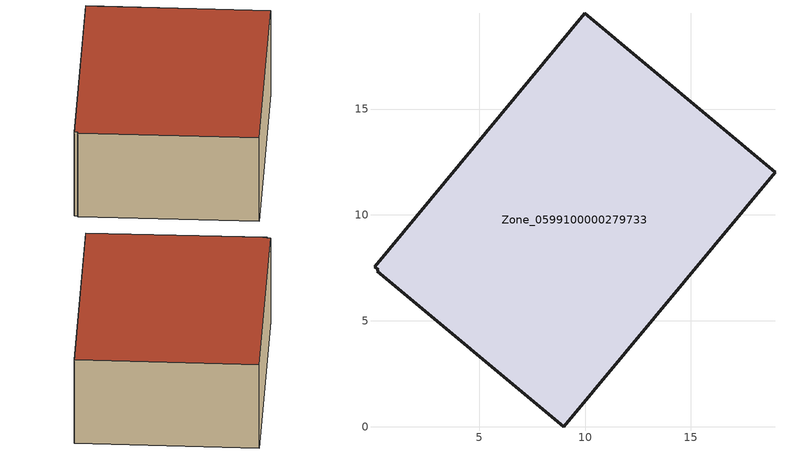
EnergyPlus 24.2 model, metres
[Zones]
Zone_0599100000279733
 floor ground (C_G): 0.05,7.55 9.99,19.52 18.97,12.02 8.99,0 0.17,7.34 0.22,7.41 z0
 wall outside (C_F): 18.97,12.02 9.99,19.52 0.05,7.55 0.22,7.41 0.17,7.34 8.99,0 18.97,12.02 z0:6.14
 roof outside (C_R): 9.99,19.52 0.05,7.55 0.22,7.41 0.17,7.34 8.99,0 18.97,12.02 z6.14
[BUILDING]
Pand.0599100000279733: North Axis=0; Terrain=City; Loads Convergence Tolerance Value=0.04; Temperature Convergence Tolerance Value=0.4; Solar Distribution=FullExterior; Maximum Number of Warmup Days=25; Minimum Number of Warmup Days=1
[Site:Location]
Rotterdam.The.Hague.AP_ZH_NLD Design_Conditions: Latitude=51.96; Longitude=4.45; Time Zone=1; Elevation=-4.5
[SITE:GROUNDTEMPERATURE:BUILDINGSURFACE]
18, 18, 18, 18, 18, 18, 18, 18, 18, 18, 18, 18
[MATERIAL] Thermal Absorptance=0.9; Solar Absorptance=0.7; Visible Absorptance=0.7
Name | Roughness | Thickness | Conductivity | Density | Specific Heat
G.D.1975-1991 | MediumSmooth | 0.15 | 0.288461 | 540 | 1210
F.D.1975-1991 | Rough | 0.3 | 0.230769 | 1920 | 840
R.D.1975-1991 | MediumRough | 0.2 | 0.153846 | 1500 | 1000
[CONSTRUCTION]
C_G: G.D.1975-1991
C_F: F.D.1975-1991
C_R: R.D.1975-1991
[ZONE]
Zone_0599100000279733: Type=1; Multiplier=1; Ceiling Height=Autocalculate; Volume=Autocalculate; Floor Area=autocalculate; Part of Total Floor Area=Yes
[ZONEINFILTRATION:DESIGNFLOWRATE]
Infil_Zone_0599100000279733: Zone or ZoneList or Space or SpaceList=Zone_0599100000279733; Schedule=AlwaysOn; Design Flow Rate Calculation Method=Flow/Area; Flow Rate per Floor Area=0.0042; Constant Term Coefficient=1; Temperature Term Coefficient=0; Velocity Term Coefficient=0; Velocity Squared Term Coefficient=0
[HVACTEMPLATE:ZONE:IDEALLOADSAIRSYSTEM]
Zone_0599100000279733: Maximum Heating Supply Air Temperature=50; Minimum Cooling Supply Air Temperature=13; Maximum Heating Supply Air Humidity Ratio=0.0156; Minimum Cooling Supply Air Humidity Ratio=0.0077; Heating Limit=NoLimit; Cooling Limit=NoLimit; Dehumidification Control Type=ConstantSensibleHeatRatio; Cooling Sensible Heat Ratio=0.7; Dehumidification Setpoint=60; Humidification Control Type=None; Humidification Setpoint=30; Outdoor Air Method=None; Outdoor Air Flow Rate per Person=0.00944; Outdoor Air Flow Rate per Zone Floor Area=0; Outdoor Air Flow Rate per Zone=0; Demand Controlled Ventilation Type=None; Outdoor Air Economizer Type=NoEconomizer; Heat Recovery Type=None; Sensible Heat Recovery Effectiveness=0.7; Latent Heat Recovery Effectiveness=0.65
[ZONECONTROL:THERMOSTAT]
ThermostatControl_Zone_0599100000279733: Zone or ZoneList=Zone_0599100000279733; Control Type Schedule=DualSetpointControlType; Control 1=Thermostat_Zone_0599100000279733; Temperature Difference Between Cutout And Setpoint=0
[THERMOSTATSETPOINT:DUALSETPOINT]
Thermostat_Zone_0599100000279733: Heating Setpoint Temperature Schedule=HeatingSetpoint_Zone_0599100000279733; Cooling Setpoint Temperature Schedule=CoolingSetpoint_Zone_0599100000279733
[SCHEDULE:COMPACT]
HeatingSetpoint_Zone_0599100000279733: Through: 12/31, For: AllDays, Until: 24:00, 21
CoolingSetpoint_Zone_0599100000279733: Through: 12/31, For: AllDays, Until: 24:00, 24
DualSetpointControlType: Through: 12/31, For: AllDays, Until: 24:00, 4
AlwaysOn: Through: 12/31, For: AllDays, Until: 24:00, 1
